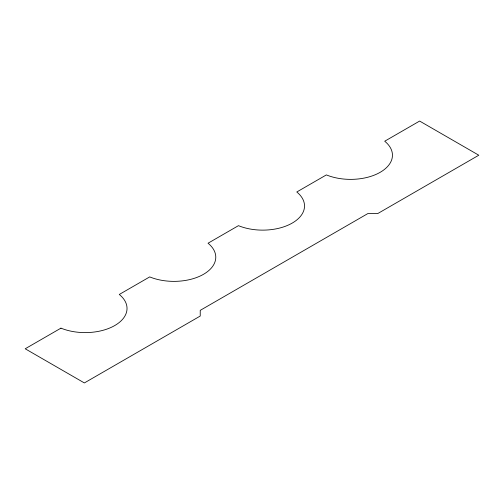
<?xml version="1.0" encoding="UTF-8"?>
<svg xmlns="http://www.w3.org/2000/svg" width="504" height="504" viewBox="0 0 504 504"><rect width="100%" height="100%" fill="white"/><g stroke="black" fill="none" stroke-linecap="round" stroke-linejoin="round"><path stroke-width="0.76" d="M60.953 328.142L25.2 348.781L84.363 382.939L200.233 316.046L200.233 310.357L367.863 213.57L377.729 213.57L478.8 155.219L419.637 121.061L384.709 141.221A41.838 24.154 0 0 1 380.192 172.299A41.838 24.154 0 0 1 326.371 174.907L296.787 191.986A41.838 24.154 0 0 1 292.27 223.058A41.838 24.154 0 0 1 238.449 225.666L208.039 243.224A41.838 24.154 0 0 1 203.522 274.296A41.838 24.154 0 0 1 149.701 276.904L119.29 294.462A41.838 24.154 0 0 1 114.773 325.534A41.838 24.154 0 0 1 60.953 328.142"/></g></svg>
